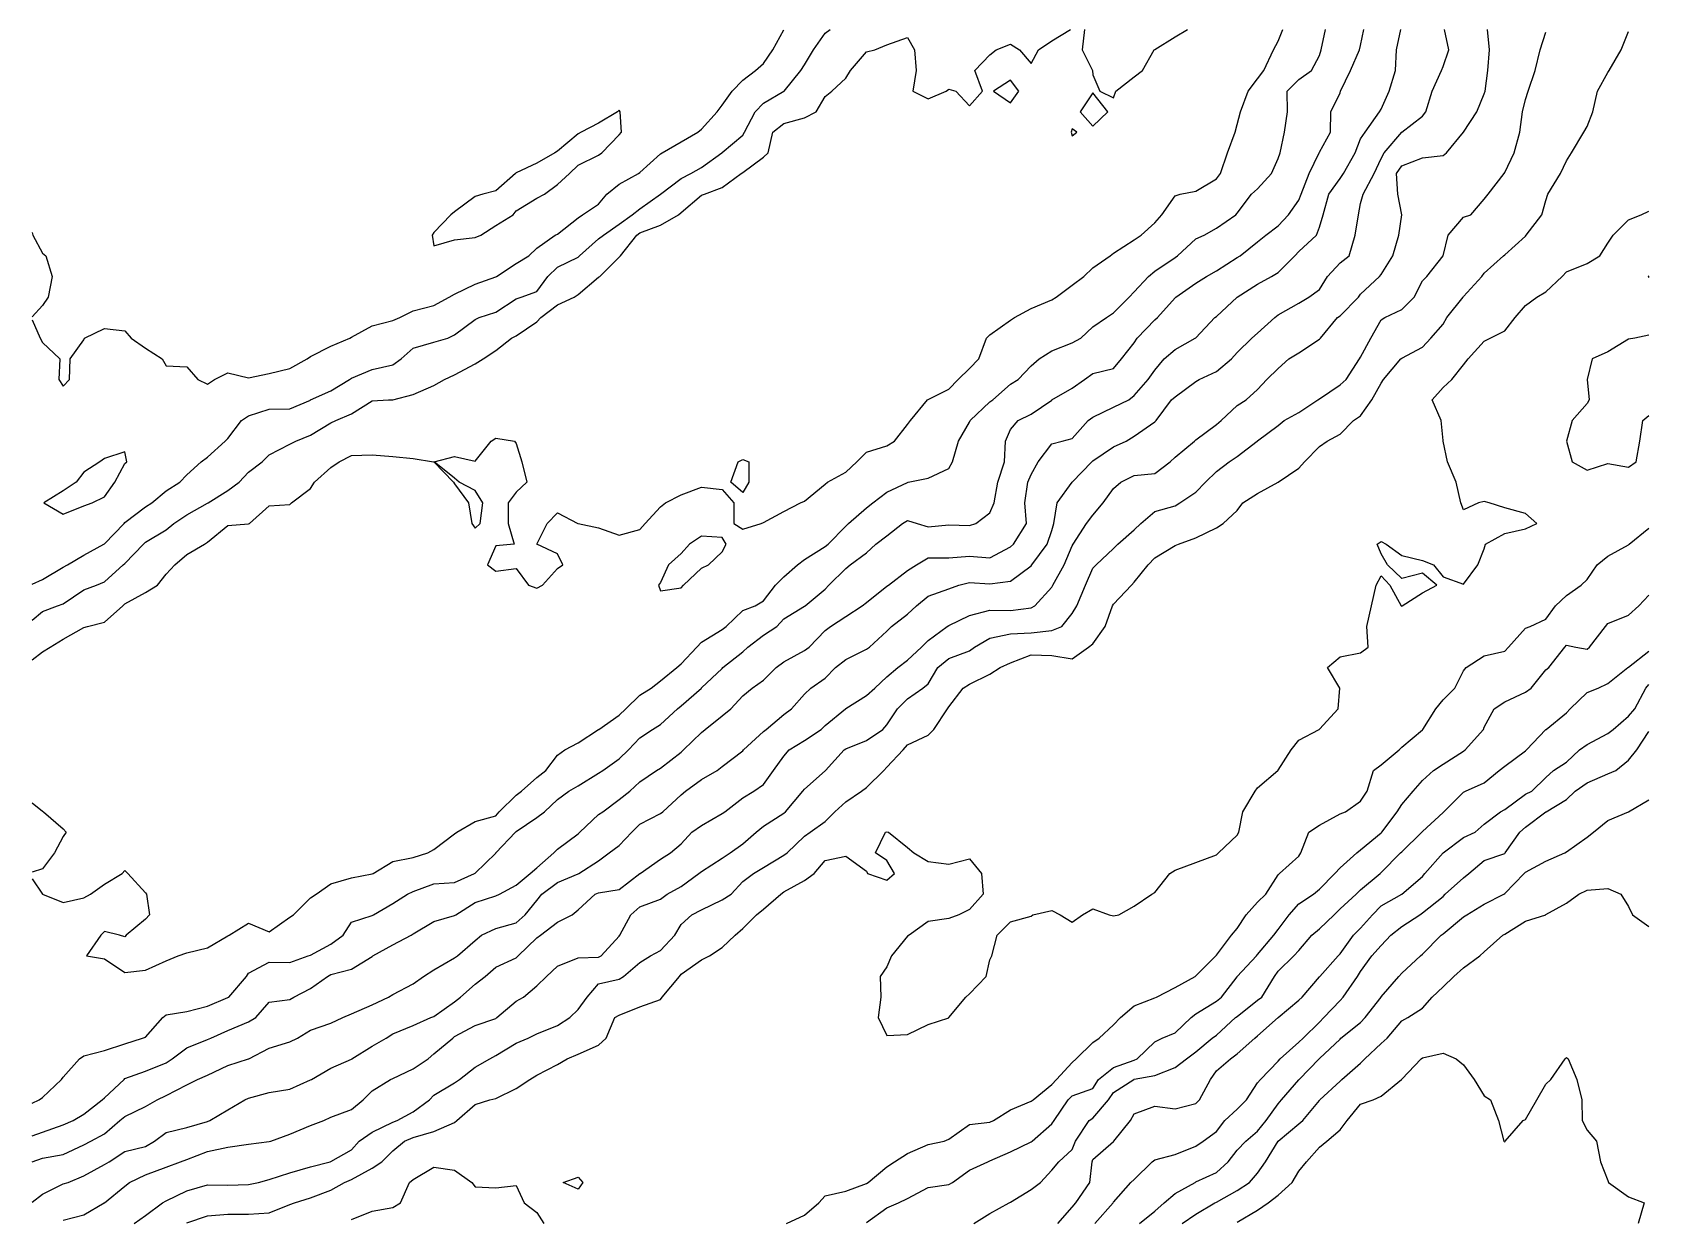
# Model space of a CAD drawing. Header units: metres. Extents: x 2681030 to 2681330, y 1246000 to 1246290.
# Drawn here: x 2681030 to 2681069.24, y 1246052.89 to 1246081.68 of the extents above; entities that cross this region are included whole.
import ezdxf

# ---------------------------------------------------------------- set-up
doc = ezdxf.new("R2010")
doc.units = ezdxf.units.M
doc.layers.add('BASIS_HOEHENLINIEN', color=8, linetype='Continuous')

msp = doc.modelspace()

# ---------------------------------------------------------------- linework, layer by layer
at = {"layer": 'BASIS_HOEHENLINIEN'}
for points, elevation in [([(2681030, 1246068.279), (2681030.25, 1246068.39), (2681030.75, 1246068.686), (2681030.858, 1246068.75), (2681031.25, 1246068.984), (2681031.734, 1246069.25), (2681031.75, 1246069.26), (2681032.226, 1246069.75), (2681032.25, 1246069.775), (2681032.75, 1246070.152), (2681032.903, 1246070.25), (2681033.25, 1246070.54), (2681033.58, 1246070.75), (2681033.75, 1246070.93), (2681034.098, 1246071.25), (2681034.25, 1246071.357), (2681034.68, 1246071.75), (2681034.75, 1246071.814), (2681035.079, 1246072.25), (2681035.25, 1246072.367), (2681035.75, 1246072.53), (2681036.25, 1246072.532), (2681036.75, 1246072.749), (2681036.752, 1246072.75), (2681037.25, 1246072.973), (2681037.7, 1246073.25), (2681037.75, 1246073.282), (2681038.25, 1246073.488), (2681038.75, 1246073.604), (2681038.956, 1246073.75), (2681039.25, 1246074.005), (2681039.75, 1246074.151), (2681040.087, 1246074.25), (2681040.25, 1246074.334), (2681040.75, 1246074.703), (2681040.849, 1246074.75), (2681041.25, 1246074.882), (2681041.75, 1246075.209), (2681041.865, 1246075.25), (2681042.25, 1246075.381), (2681042.517, 1246075.75), (2681042.75, 1246075.974), (2681043.25, 1246076.218), (2681043.286, 1246076.25), (2681043.75, 1246076.664), (2681043.864, 1246076.75), (2681044.25, 1246077.016), (2681044.562, 1246077.25), (2681044.75, 1246077.391), (2681045.249, 1246077.75), (2681045.25, 1246077.751), (2681045.75, 1246078.125), (2681045.992, 1246078.25), (2681046.25, 1246078.396), (2681046.743, 1246078.75), (2681046.75, 1246078.757), (2681047.25, 1246079.183), (2681047.291, 1246079.25), (2681047.548, 1246079.75), (2681047.75, 1246079.955), (2681048.25, 1246080.248), (2681048.252, 1246080.25), (2681048.657, 1246080.75), (2681048.75, 1246080.888), (2681048.969, 1246081.25), (2681049.25, 1246081.655), (2681049.37, 1246081.75)], 433.5), ([(2681030, 1246067.404), (2681030.25, 1246067.613), (2681030.614, 1246067.75), (2681030.75, 1246067.798), (2681031.25, 1246068.142), (2681031.555, 1246068.25), (2681031.75, 1246068.33), (2681032.208, 1246068.75), (2681032.25, 1246068.782), (2681032.701, 1246069.25), (2681032.75, 1246069.296), (2681033.25, 1246069.593), (2681033.435, 1246069.75), (2681033.75, 1246069.96), (2681034.25, 1246070.242), (2681034.267, 1246070.25), (2681034.75, 1246070.548), (2681035.021, 1246070.75), (2681035.25, 1246070.998), (2681035.578, 1246071.25), (2681035.75, 1246071.419), (2681036.25, 1246071.68), (2681036.399, 1246071.75), (2681036.75, 1246071.893), (2681037.25, 1246072.194), (2681037.368, 1246072.25), (2681037.75, 1246072.411), (2681038.25, 1246072.728), (2681038.646, 1246072.75), (2681038.75, 1246072.754), (2681039.25, 1246072.885), (2681039.75, 1246073.103), (2681040.011, 1246073.25), (2681040.25, 1246073.363), (2681040.75, 1246073.626), (2681040.944, 1246073.75), (2681041.25, 1246073.95), (2681041.637, 1246074.25), (2681041.75, 1246074.306), (2681042.25, 1246074.645), (2681042.345, 1246074.75), (2681042.75, 1246075.062), (2681043.154, 1246075.25), (2681043.25, 1246075.309), (2681043.75, 1246075.73), (2681043.779, 1246075.75), (2681044.25, 1246076.218), (2681044.278, 1246076.25), (2681044.679, 1246076.75), (2681044.75, 1246076.809), (2681045.25, 1246076.995), (2681045.689, 1246077.25), (2681045.75, 1246077.304), (2681046.25, 1246077.721), (2681046.319, 1246077.75), (2681046.75, 1246077.91), (2681047.206, 1246078.25), (2681047.25, 1246078.277), (2681047.75, 1246078.646), (2681047.868, 1246078.75), (2681047.981, 1246079.25), (2681048.25, 1246079.466), (2681048.75, 1246079.603), (2681049.034, 1246079.75), (2681049.25, 1246080.117), (2681049.413, 1246080.25), (2681049.75, 1246080.568), (2681049.861, 1246080.75), (2681050.25, 1246081.201), (2681050.454, 1246081.25), (2681050.75, 1246081.371), (2681051.25, 1246081.554), (2681051.419, 1246081.25), (2681051.459, 1246080.75), (2681051.38, 1246080.25), (2681051.75, 1246080.061), (2681052.191, 1246080.25), (2681052.25, 1246080.294), (2681052.421, 1246080.25), (2681052.75, 1246079.893), (2681053.07, 1246080.25), (2681052.883, 1246080.75), (2681053.25, 1246081.129), (2681053.399, 1246081.25), (2681053.75, 1246081.387), (2681053.97, 1246081.25), (2681054.25, 1246080.925), (2681054.431, 1246081.25), (2681054.75, 1246081.471), (2681055.204, 1246081.75)], 434), ([(2681030, 1246066.441), (2681030.25, 1246066.631), (2681030.434, 1246066.75), (2681030.75, 1246066.944), (2681031.25, 1246067.221), (2681031.336, 1246067.25), (2681031.75, 1246067.357), (2681032.2, 1246067.75), (2681032.25, 1246067.8), (2681032.75, 1246068.078), (2681033.038, 1246068.25), (2681033.25, 1246068.522), (2681033.456, 1246068.75), (2681033.75, 1246068.998), (2681034.181, 1246069.25), (2681034.25, 1246069.297), (2681034.75, 1246069.699), (2681035.25, 1246069.74), (2681035.273, 1246069.75), (2681035.75, 1246070.181), (2681036.25, 1246070.215), (2681036.291, 1246070.25), (2681036.75, 1246070.599), (2681036.851, 1246070.75), (2681037.25, 1246071.106), (2681037.451, 1246071.25), (2681037.75, 1246071.403), (2681038.25, 1246071.416), (2681038.75, 1246071.379), (2681039.25, 1246071.328), (2681039.742, 1246071.25), (2681039.75, 1246071.248), (2681040.225, 1246070.75), (2681040.25, 1246070.71), (2681040.588, 1246070.25), (2681040.672, 1246069.75), (2681040.75, 1246069.636), (2681040.877, 1246069.75), (2681040.937, 1246070.25), (2681040.75, 1246070.555), (2681040.36, 1246070.75), (2681040.25, 1246070.854), (2681039.758, 1246071.25), (2681040.25, 1246071.377), (2681040.75, 1246071.26), (2681041.144, 1246071.75), (2681041.25, 1246071.822), (2681041.703, 1246071.75), (2681041.75, 1246071.691), (2681041.881, 1246071.25), (2681042.004, 1246070.75), (2681041.75, 1246070.512), (2681041.555, 1246070.25), (2681041.553, 1246069.75), (2681041.695, 1246069.25), (2681041.25, 1246069.21), (2681041.051, 1246068.75), (2681041.25, 1246068.589), (2681041.75, 1246068.655), (2681042.045, 1246068.25), (2681042.25, 1246068.179), (2681042.385, 1246068.25), (2681042.75, 1246068.655), (2681042.878, 1246068.75), (2681042.75, 1246069.017), (2681042.251, 1246069.25), (2681042.499, 1246069.75), (2681042.75, 1246070.011), (2681043.241, 1246069.75), (2681043.25, 1246069.746), (2681043.75, 1246069.643), (2681044.25, 1246069.47), (2681044.75, 1246069.602), (2681044.88, 1246069.75), (2681045.25, 1246070.153), (2681045.375, 1246070.25), (2681045.75, 1246070.448), (2681046.25, 1246070.636), (2681046.75, 1246070.576), (2681047.033, 1246070.25), (2681047.035, 1246069.75), (2681047.25, 1246069.612), (2681047.696, 1246069.75), (2681047.75, 1246069.778), (2681048.25, 1246070.042), (2681048.647, 1246070.25), (2681048.75, 1246070.293), (2681049.25, 1246070.702), (2681049.303, 1246070.75), (2681049.75, 1246070.994), (2681050.021, 1246071.25), (2681050.25, 1246071.483), (2681050.75, 1246071.637), (2681050.933, 1246071.75), (2681051.25, 1246072.155), (2681051.324, 1246072.25), (2681051.735, 1246072.75), (2681051.75, 1246072.764), (2681052.25, 1246073.01), (2681052.48, 1246073.25), (2681052.75, 1246073.518), (2681052.977, 1246073.75), (2681053.167, 1246074.25), (2681053.25, 1246074.331), (2681053.75, 1246074.688), (2681053.844, 1246074.75), (2681054.25, 1246074.973), (2681054.75, 1246075.18), (2681054.857, 1246075.25), (2681055.25, 1246075.542), (2681055.526, 1246075.75), (2681055.75, 1246075.958), (2681056.167, 1246076.25), (2681056.25, 1246076.317), (2681056.75, 1246076.635), (2681056.923, 1246076.75), (2681057.25, 1246077.05), (2681057.422, 1246077.25), (2681057.75, 1246077.711), (2681057.87, 1246077.75), (2681058.25, 1246077.823), (2681058.75, 1246078.123), (2681058.845, 1246078.25), (2681059.021, 1246078.75), (2681059.202, 1246079.25), (2681059.25, 1246079.438), (2681059.331, 1246079.75), (2681059.52, 1246080.25), (2681059.75, 1246080.547), (2681059.901, 1246080.75), (2681060.137, 1246081.25), (2681060.25, 1246081.464), (2681060.361, 1246081.75)], 434.5), ([(2681030, 1246061.123), (2681030.246, 1246060.75), (2681030.25, 1246060.749), (2681030.75, 1246060.549), (2681031.25, 1246060.659), (2681031.415, 1246060.75), (2681031.75, 1246060.988), (2681032.184, 1246061.25), (2681032.25, 1246061.322), (2681032.315, 1246061.25), (2681032.75, 1246060.778), (2681032.768, 1246060.75), (2681032.845, 1246060.25), (2681032.75, 1246060.145), (2681032.282, 1246059.75), (2681032.25, 1246059.712), (2681032.115, 1246059.75), (2681031.75, 1246059.843), (2681031.661, 1246059.75), (2681031.316, 1246059.25), (2681031.75, 1246059.181), (2681032.25, 1246058.846), (2681032.75, 1246058.899), (2681033.25, 1246059.128), (2681033.537, 1246059.25), (2681033.75, 1246059.326), (2681034.25, 1246059.449), (2681034.75, 1246059.733), (2681034.783, 1246059.75), (2681035.25, 1246060.043), (2681035.75, 1246059.835), (2681036.25, 1246060.186), (2681036.338, 1246060.25), (2681036.75, 1246060.662), (2681036.89, 1246060.75), (2681037.25, 1246061.003), (2681037.75, 1246061.148), (2681038.25, 1246061.241), (2681038.272, 1246061.25), (2681038.75, 1246061.544), (2681039.25, 1246061.642), (2681039.604, 1246061.75), (2681039.75, 1246061.833), (2681040.25, 1246062.217), (2681040.304, 1246062.25), (2681040.75, 1246062.51), (2681041.25, 1246062.653), (2681041.331, 1246062.75), (2681041.75, 1246063.149), (2681041.88, 1246063.25), (2681042.25, 1246063.583), (2681042.47, 1246063.75), (2681042.75, 1246064.121), (2681042.927, 1246064.25), (2681043.25, 1246064.421), (2681043.75, 1246064.747), (2681043.753, 1246064.75), (2681044.25, 1246065.092), (2681044.407, 1246065.25), (2681044.75, 1246065.583), (2681045.021, 1246065.75), (2681045.25, 1246065.93), (2681045.648, 1246066.25), (2681045.75, 1246066.341), (2681046.137, 1246066.75), (2681046.25, 1246066.87), (2681046.75, 1246067.177), (2681046.845, 1246067.25), (2681047.25, 1246067.635), (2681047.547, 1246067.75), (2681047.75, 1246067.87), (2681048.045, 1246068.25), (2681048.25, 1246068.455), (2681048.58, 1246068.75), (2681048.75, 1246068.874), (2681049.25, 1246069.189), (2681049.326, 1246069.25), (2681049.75, 1246069.687), (2681049.816, 1246069.75), (2681050.25, 1246070.128), (2681050.41, 1246070.25), (2681050.75, 1246070.507), (2681051.25, 1246070.745), (2681051.266, 1246070.75), (2681051.75, 1246070.854), (2681052.25, 1246071.087), (2681052.342, 1246071.25), (2681052.489, 1246071.75), (2681052.75, 1246072.211), (2681052.766, 1246072.25), (2681053.25, 1246072.704), (2681053.322, 1246072.75), (2681053.75, 1246073.134), (2681053.938, 1246073.25), (2681054.25, 1246073.58), (2681054.445, 1246073.75), (2681054.75, 1246073.941), (2681055.25, 1246074.134), (2681055.458, 1246074.25), (2681055.75, 1246074.528), (2681056.076, 1246074.75), (2681056.25, 1246074.866), (2681056.629, 1246075.25), (2681056.75, 1246075.375), (2681057.103, 1246075.75), (2681057.25, 1246075.876), (2681057.75, 1246076.21), (2681057.802, 1246076.25), (2681058.25, 1246076.663), (2681058.45, 1246076.75), (2681058.75, 1246076.924), (2681059.22, 1246077.25), (2681059.25, 1246077.286), (2681059.601, 1246077.75), (2681059.75, 1246077.877), (2681060.088, 1246078.25), (2681060.25, 1246078.612), (2681060.298, 1246078.75), (2681060.402, 1246079.25), (2681060.478, 1246079.75), (2681060.467, 1246080.25), (2681060.75, 1246080.534), (2681061.059, 1246080.75), (2681061.25, 1246081.116), (2681061.292, 1246081.25), (2681061.4, 1246081.75)], 435), ([(2681030, 1246055.676), (2681030.169, 1246055.75), (2681030.25, 1246055.812), (2681030.705, 1246056.25), (2681030.75, 1246056.301), (2681031.143, 1246056.75), (2681031.25, 1246056.824), (2681031.75, 1246056.949), (2681032.25, 1246057.116), (2681032.677, 1246057.25), (2681032.75, 1246057.275), (2681033.172, 1246057.75), (2681033.25, 1246057.817), (2681033.75, 1246057.895), (2681034.25, 1246058.028), (2681034.75, 1246058.241), (2681034.769, 1246058.25), (2681035.197, 1246058.75), (2681035.25, 1246058.833), (2681035.75, 1246059.093), (2681036.25, 1246059.086), (2681036.701, 1246059.25), (2681036.75, 1246059.27), (2681037.25, 1246059.536), (2681037.543, 1246059.75), (2681037.75, 1246060.067), (2681038.25, 1246060.231), (2681038.284, 1246060.25), (2681038.75, 1246060.518), (2681039.11, 1246060.75), (2681039.25, 1246060.813), (2681039.75, 1246061), (2681040.25, 1246061.03), (2681040.732, 1246061.25), (2681040.75, 1246061.262), (2681041.25, 1246061.747), (2681041.254, 1246061.75), (2681041.733, 1246062.25), (2681041.75, 1246062.269), (2681042.25, 1246062.613), (2681042.436, 1246062.75), (2681042.75, 1246063.048), (2681043.023, 1246063.25), (2681043.25, 1246063.378), (2681043.75, 1246063.684), (2681043.848, 1246063.75), (2681044.25, 1246064.035), (2681044.471, 1246064.25), (2681044.75, 1246064.548), (2681045.056, 1246064.75), (2681045.25, 1246064.871), (2681045.664, 1246065.25), (2681045.75, 1246065.326), (2681046.243, 1246065.75), (2681046.25, 1246065.757), (2681046.75, 1246066.228), (2681046.768, 1246066.25), (2681047.25, 1246066.633), (2681047.375, 1246066.75), (2681047.75, 1246067.04), (2681048.073, 1246067.25), (2681048.25, 1246067.433), (2681048.75, 1246067.74), (2681048.766, 1246067.75), (2681049.25, 1246068.158), (2681049.342, 1246068.25), (2681049.75, 1246068.66), (2681049.856, 1246068.75), (2681050.25, 1246069.035), (2681050.482, 1246069.25), (2681050.75, 1246069.454), (2681051.126, 1246069.75), (2681051.25, 1246069.826), (2681051.485, 1246069.75), (2681051.75, 1246069.671), (2681052.25, 1246069.718), (2681052.75, 1246069.704), (2681052.91, 1246069.75), (2681053.25, 1246070.012), (2681053.353, 1246070.25), (2681053.439, 1246070.75), (2681053.607, 1246071.25), (2681053.628, 1246071.75), (2681053.75, 1246072.035), (2681053.935, 1246072.25), (2681054.25, 1246072.403), (2681054.75, 1246072.749), (2681054.751, 1246072.75), (2681055.25, 1246073.034), (2681055.544, 1246073.25), (2681055.75, 1246073.389), (2681056.25, 1246073.514), (2681056.441, 1246073.75), (2681056.75, 1246074.141), (2681056.826, 1246074.25), (2681057.25, 1246074.693), (2681057.321, 1246074.75), (2681057.75, 1246075.232), (2681057.767, 1246075.25), (2681058.25, 1246075.586), (2681058.504, 1246075.75), (2681058.75, 1246075.886), (2681059.25, 1246076.207), (2681059.323, 1246076.25), (2681059.75, 1246076.587), (2681059.952, 1246076.75), (2681060.25, 1246076.975), (2681060.495, 1246077.25), (2681060.75, 1246077.606), (2681060.808, 1246077.75), (2681060.998, 1246078.25), (2681061.243, 1246078.75), (2681061.25, 1246078.765), (2681061.52, 1246079.25), (2681061.529, 1246079.75), (2681061.75, 1246080.211), (2681061.765, 1246080.25), (2681062.005, 1246080.75), (2681062.224, 1246081.25), (2681062.25, 1246081.357), (2681062.329, 1246081.75)], 435.5), ([(2681030, 1246054.878), (2681030.25, 1246054.969), (2681030.75, 1246055.147), (2681030.993, 1246055.25), (2681031.25, 1246055.408), (2681031.694, 1246055.75), (2681031.75, 1246055.804), (2681032.226, 1246056.25), (2681032.25, 1246056.269), (2681032.75, 1246056.45), (2681033.25, 1246056.656), (2681033.398, 1246056.75), (2681033.75, 1246057.013), (2681034.25, 1246057.219), (2681034.333, 1246057.25), (2681034.75, 1246057.434), (2681035.25, 1246057.652), (2681035.428, 1246057.75), (2681035.75, 1246058.124), (2681036.25, 1246058.188), (2681036.352, 1246058.25), (2681036.75, 1246058.461), (2681037.166, 1246058.75), (2681037.25, 1246058.8), (2681037.75, 1246058.924), (2681038.25, 1246059.238), (2681038.268, 1246059.25), (2681038.75, 1246059.514), (2681039.194, 1246059.75), (2681039.25, 1246059.787), (2681039.75, 1246060.081), (2681040.25, 1246060.231), (2681040.279, 1246060.25), (2681040.75, 1246060.548), (2681041.25, 1246060.705), (2681041.341, 1246060.75), (2681041.75, 1246060.968), (2681042.089, 1246061.25), (2681042.25, 1246061.39), (2681042.661, 1246061.75), (2681042.75, 1246061.844), (2681043.25, 1246062.211), (2681043.294, 1246062.25), (2681043.75, 1246062.681), (2681043.851, 1246062.75), (2681044.25, 1246063.048), (2681044.505, 1246063.25), (2681044.75, 1246063.475), (2681045.156, 1246063.75), (2681045.25, 1246063.809), (2681045.75, 1246064.2), (2681045.809, 1246064.25), (2681046.25, 1246064.673), (2681046.333, 1246064.75), (2681046.75, 1246065.081), (2681046.961, 1246065.25), (2681047.25, 1246065.562), (2681047.481, 1246065.75), (2681047.75, 1246065.946), (2681048.063, 1246066.25), (2681048.25, 1246066.388), (2681048.75, 1246066.669), (2681048.863, 1246066.75), (2681049.25, 1246067.155), (2681049.379, 1246067.25), (2681049.75, 1246067.491), (2681050.145, 1246067.75), (2681050.25, 1246067.831), (2681050.75, 1246068.229), (2681050.787, 1246068.25), (2681051.25, 1246068.606), (2681051.464, 1246068.75), (2681051.75, 1246068.916), (2681052.25, 1246068.92), (2681052.75, 1246068.958), (2681053.25, 1246068.92), (2681053.75, 1246069.18), (2681053.821, 1246069.25), (2681054.139, 1246069.75), (2681054.097, 1246070.25), (2681054.174, 1246070.75), (2681054.25, 1246070.939), (2681054.421, 1246071.25), (2681054.75, 1246071.684), (2681055.003, 1246071.75), (2681055.25, 1246071.816), (2681055.637, 1246072.25), (2681055.75, 1246072.334), (2681056.25, 1246072.573), (2681056.622, 1246072.75), (2681056.75, 1246072.856), (2681057.095, 1246073.25), (2681057.25, 1246073.475), (2681057.481, 1246073.75), (2681057.75, 1246073.975), (2681058.236, 1246074.25), (2681058.25, 1246074.259), (2681058.714, 1246074.75), (2681058.75, 1246074.778), (2681059.25, 1246075.246), (2681059.254, 1246075.25), (2681059.75, 1246075.565), (2681060.09, 1246075.75), (2681060.25, 1246075.849), (2681060.655, 1246076.25), (2681060.75, 1246076.354), (2681061.177, 1246076.75), (2681061.25, 1246076.947), (2681061.342, 1246077.25), (2681061.476, 1246077.75), (2681061.75, 1246078.131), (2681061.835, 1246078.25), (2681062.117, 1246078.75), (2681062.25, 1246079.088), (2681062.364, 1246079.25), (2681062.712, 1246079.75), (2681062.75, 1246079.814), (2681062.945, 1246080.25), (2681063.097, 1246080.75), (2681063.121, 1246081.25), (2681063.229, 1246081.75)], 436), ([(2681030, 1246054.252), (2681030.25, 1246054.334), (2681030.75, 1246054.425), (2681031.25, 1246054.659), (2681031.42, 1246054.75), (2681031.75, 1246054.932), (2681032.125, 1246055.25), (2681032.25, 1246055.347), (2681032.75, 1246055.595), (2681033.029, 1246055.75), (2681033.25, 1246055.86), (2681033.75, 1246056.12), (2681034.009, 1246056.25), (2681034.25, 1246056.354), (2681034.75, 1246056.587), (2681035.25, 1246056.747), (2681035.256, 1246056.75), (2681035.75, 1246057.011), (2681036.25, 1246057.161), (2681036.441, 1246057.25), (2681036.75, 1246057.442), (2681037.25, 1246057.614), (2681037.537, 1246057.75), (2681037.75, 1246057.844), (2681038.25, 1246058.064), (2681038.646, 1246058.25), (2681038.75, 1246058.311), (2681039.25, 1246058.574), (2681039.501, 1246058.75), (2681039.75, 1246058.909), (2681040.25, 1246059.205), (2681040.326, 1246059.25), (2681040.75, 1246059.622), (2681040.905, 1246059.75), (2681041.25, 1246059.912), (2681041.75, 1246060.054), (2681041.964, 1246060.25), (2681042.25, 1246060.594), (2681042.374, 1246060.75), (2681042.75, 1246061.035), (2681043.25, 1246061.244), (2681043.269, 1246061.25), (2681043.75, 1246061.555), (2681044.004, 1246061.75), (2681044.25, 1246061.934), (2681044.553, 1246062.25), (2681044.75, 1246062.45), (2681045.25, 1246062.708), (2681045.309, 1246062.75), (2681045.75, 1246063.157), (2681045.858, 1246063.25), (2681046.25, 1246063.53), (2681046.629, 1246063.75), (2681046.75, 1246063.846), (2681047.25, 1246064.233), (2681047.268, 1246064.25), (2681047.75, 1246064.7), (2681047.813, 1246064.75), (2681048.25, 1246065.112), (2681048.434, 1246065.25), (2681048.75, 1246065.608), (2681048.899, 1246065.75), (2681049.25, 1246065.997), (2681049.5, 1246066.25), (2681049.75, 1246066.444), (2681050.25, 1246066.7), (2681050.322, 1246066.75), (2681050.75, 1246067.133), (2681050.858, 1246067.25), (2681051.25, 1246067.545), (2681051.467, 1246067.75), (2681051.75, 1246067.989), (2681052.25, 1246068.164), (2681052.491, 1246068.25), (2681052.75, 1246068.315), (2681053.25, 1246068.284), (2681053.75, 1246068.347), (2681054.25, 1246068.726), (2681054.269, 1246068.75), (2681054.642, 1246069.25), (2681054.75, 1246069.581), (2681054.798, 1246069.75), (2681054.882, 1246070.25), (2681055.246, 1246070.75), (2681055.25, 1246070.753), (2681055.725, 1246071.25), (2681055.75, 1246071.275), (2681056.25, 1246071.612), (2681056.561, 1246071.75), (2681056.75, 1246071.873), (2681057.25, 1246072.217), (2681057.286, 1246072.25), (2681057.658, 1246072.75), (2681057.75, 1246072.827), (2681058.25, 1246073.201), (2681058.329, 1246073.25), (2681058.75, 1246073.44), (2681059.113, 1246073.75), (2681059.25, 1246073.9), (2681059.607, 1246074.25), (2681059.75, 1246074.376), (2681060.167, 1246074.75), (2681060.25, 1246074.821), (2681060.75, 1246075.101), (2681060.99, 1246075.25), (2681061.25, 1246075.429), (2681061.446, 1246075.75), (2681061.75, 1246076.081), (2681061.97, 1246076.25), (2681062.115, 1246076.75), (2681062.197, 1246077.25), (2681062.25, 1246077.521), (2681062.308, 1246077.75), (2681062.576, 1246078.25), (2681062.75, 1246078.616), (2681062.825, 1246078.75), (2681063.25, 1246079.25), (2681063.25, 1246079.25), (2681063.75, 1246079.643), (2681063.83, 1246079.75), (2681063.984, 1246080.25), (2681064.212, 1246080.75), (2681064.25, 1246080.852), (2681064.39, 1246081.25), (2681064.287, 1246081.75)], 436.5), ([(2681030, 1246053.272), (2681030.25, 1246053.459), (2681030.75, 1246053.71), (2681030.874, 1246053.75), (2681031.25, 1246053.906), (2681031.75, 1246054.182), (2681031.862, 1246054.25), (2681032.25, 1246054.503), (2681032.75, 1246054.621), (2681032.97, 1246054.75), (2681033.25, 1246054.964), (2681033.75, 1246055.085), (2681034.25, 1246055.225), (2681034.307, 1246055.25), (2681034.75, 1246055.513), (2681035.162, 1246055.75), (2681035.25, 1246055.798), (2681035.75, 1246055.931), (2681036.25, 1246056.014), (2681036.75, 1246056.239), (2681036.775, 1246056.25), (2681037.25, 1246056.524), (2681037.75, 1246056.744), (2681037.761, 1246056.75), (2681038.25, 1246057.053), (2681038.594, 1246057.25), (2681038.75, 1246057.358), (2681039.25, 1246057.556), (2681039.677, 1246057.75), (2681039.75, 1246057.777), (2681040.25, 1246058.136), (2681040.396, 1246058.25), (2681040.75, 1246058.559), (2681040.994, 1246058.75), (2681041.25, 1246058.978), (2681041.75, 1246059.202), (2681041.795, 1246059.25), (2681042.25, 1246059.684), (2681042.334, 1246059.75), (2681042.75, 1246060.07), (2681043.103, 1246060.25), (2681043.25, 1246060.371), (2681043.669, 1246060.75), (2681043.75, 1246060.777), (2681044.25, 1246060.859), (2681044.75, 1246061.248), (2681044.754, 1246061.25), (2681045.25, 1246061.6), (2681045.492, 1246061.75), (2681045.75, 1246061.969), (2681046.011, 1246062.25), (2681046.25, 1246062.414), (2681046.75, 1246062.705), (2681046.81, 1246062.75), (2681047.25, 1246063.084), (2681047.516, 1246063.25), (2681047.75, 1246063.411), (2681047.998, 1246063.75), (2681048.25, 1246064.097), (2681048.379, 1246064.25), (2681048.75, 1246064.483), (2681049.149, 1246064.75), (2681049.25, 1246064.847), (2681049.743, 1246065.25), (2681049.75, 1246065.258), (2681050.25, 1246065.572), (2681050.459, 1246065.75), (2681050.75, 1246066.027), (2681051.012, 1246066.25), (2681051.25, 1246066.434), (2681051.591, 1246066.75), (2681051.75, 1246066.911), (2681052.208, 1246067.25), (2681052.25, 1246067.276), (2681052.75, 1246067.514), (2681053.25, 1246067.648), (2681053.75, 1246067.638), (2681054.25, 1246067.699), (2681054.339, 1246067.75), (2681054.75, 1246068.203), (2681054.781, 1246068.25), (2681055.051, 1246068.75), (2681055.25, 1246069.21), (2681055.272, 1246069.25), (2681055.591, 1246069.75), (2681055.75, 1246069.949), (2681056.003, 1246070.25), (2681056.25, 1246070.6), (2681056.43, 1246070.75), (2681056.75, 1246070.919), (2681057.25, 1246070.965), (2681057.625, 1246071.25), (2681057.75, 1246071.36), (2681058.218, 1246071.75), (2681058.25, 1246071.78), (2681058.75, 1246072.154), (2681058.863, 1246072.25), (2681059.25, 1246072.613), (2681059.472, 1246072.75), (2681059.75, 1246073.008), (2681059.973, 1246073.25), (2681060.25, 1246073.518), (2681060.51, 1246073.75), (2681060.75, 1246073.893), (2681061.25, 1246074.227), (2681061.276, 1246074.25), (2681061.689, 1246074.75), (2681061.75, 1246074.79), (2681062.196, 1246075.25), (2681062.25, 1246075.316), (2681062.711, 1246075.75), (2681062.75, 1246075.795), (2681063.029, 1246076.25), (2681063.178, 1246076.75), (2681063.25, 1246077.25), (2681063.153, 1246077.75), (2681063.117, 1246078.25), (2681063.25, 1246078.433), (2681063.75, 1246078.629), (2681064.25, 1246078.684), (2681064.338, 1246078.75), (2681064.749, 1246079.25), (2681064.75, 1246079.251), (2681065.069, 1246079.75), (2681065.25, 1246080.181), (2681065.275, 1246080.25), (2681065.335, 1246080.75), (2681065.375, 1246081.25), (2681065.331, 1246081.75)], 437), ([(2681030, 1246074.7), (2681030.191, 1246074.25), (2681030.25, 1246074.142), (2681030.664, 1246073.75), (2681030.642, 1246073.25), (2681030.75, 1246073.086), (2681030.901, 1246073.25), (2681030.922, 1246073.75), (2681031.25, 1246074.213), (2681031.267, 1246074.25), (2681031.75, 1246074.485), (2681032.25, 1246074.427), (2681032.402, 1246074.25), (2681032.75, 1246074.01), (2681033.152, 1246073.75), (2681033.25, 1246073.575), (2681033.75, 1246073.552), (2681034.019, 1246073.25), (2681034.25, 1246073.134), (2681034.423, 1246073.25), (2681034.75, 1246073.409), (2681035.25, 1246073.284), (2681035.75, 1246073.39), (2681036.25, 1246073.511), (2681036.671, 1246073.75), (2681036.75, 1246073.803), (2681037.25, 1246074.054), (2681037.706, 1246074.25), (2681037.75, 1246074.277), (2681038.25, 1246074.552), (2681038.75, 1246074.676), (2681038.921, 1246074.75), (2681039.25, 1246074.918), (2681039.75, 1246075.046), (2681040.122, 1246075.25), (2681040.25, 1246075.316), (2681040.75, 1246075.559), (2681041.25, 1246075.739), (2681041.27, 1246075.75), (2681041.75, 1246076.061), (2681042.053, 1246076.25), (2681042.25, 1246076.435), (2681042.691, 1246076.75), (2681042.75, 1246076.779), (2681043.25, 1246077.175), (2681043.354, 1246077.25), (2681043.75, 1246077.509), (2681043.95, 1246077.75), (2681044.25, 1246077.987), (2681044.718, 1246078.25), (2681044.75, 1246078.277), (2681045.25, 1246078.725), (2681045.29, 1246078.75), (2681045.75, 1246079.017), (2681046.161, 1246079.25), (2681046.25, 1246079.323), (2681046.628, 1246079.75), (2681046.75, 1246079.911), (2681046.993, 1246080.25), (2681047.25, 1246080.519), (2681047.555, 1246080.75), (2681047.75, 1246080.921), (2681047.981, 1246081.25), (2681048.25, 1246081.739)], 433), ([(2681030.75, 1246052.835), (2681031.25, 1246052.959), (2681031.746, 1246053.25), (2681031.75, 1246053.253), (2681032.25, 1246053.655), (2681032.359, 1246053.75), (2681032.75, 1246053.936), (2681033.25, 1246054.122), (2681033.597, 1246054.25), (2681033.75, 1246054.303), (2681034.25, 1246054.501), (2681034.75, 1246054.608), (2681035.25, 1246054.677), (2681035.75, 1246054.74), (2681035.788, 1246054.75), (2681036.25, 1246054.919), (2681036.75, 1246055.132), (2681037.074, 1246055.25), (2681037.25, 1246055.329), (2681037.75, 1246055.516), (2681038.034, 1246055.75), (2681038.25, 1246055.975), (2681038.697, 1246056.25), (2681038.75, 1246056.273), (2681039.25, 1246056.503), (2681039.613, 1246056.75), (2681039.75, 1246056.868), (2681040.211, 1246057.25), (2681040.25, 1246057.29), (2681040.75, 1246057.56), (2681041.25, 1246057.728), (2681041.28, 1246057.75), (2681041.75, 1246058.153), (2681041.925, 1246058.25), (2681042.25, 1246058.526), (2681042.483, 1246058.75), (2681042.75, 1246059.002), (2681043.25, 1246059.206), (2681043.75, 1246059.219), (2681043.81, 1246059.25), (2681044.25, 1246059.725), (2681044.264, 1246059.75), (2681044.534, 1246060.25), (2681044.75, 1246060.44), (2681045.25, 1246060.623), (2681045.411, 1246060.75), (2681045.75, 1246060.931), (2681046.184, 1246061.25), (2681046.25, 1246061.296), (2681046.75, 1246061.624), (2681046.944, 1246061.75), (2681047.25, 1246061.969), (2681047.573, 1246062.25), (2681047.75, 1246062.396), (2681048.25, 1246062.715), (2681048.286, 1246062.75), (2681048.704, 1246063.25), (2681048.75, 1246063.301), (2681049.25, 1246063.742), (2681049.258, 1246063.75), (2681049.714, 1246064.25), (2681049.75, 1246064.274), (2681050.25, 1246064.48), (2681050.652, 1246064.75), (2681050.75, 1246064.859), (2681051.006, 1246065.25), (2681051.25, 1246065.495), (2681051.622, 1246065.75), (2681051.75, 1246065.856), (2681051.986, 1246066.25), (2681052.25, 1246066.469), (2681052.75, 1246066.655), (2681052.876, 1246066.75), (2681053.25, 1246066.963), (2681053.75, 1246067.068), (2681054.25, 1246067.091), (2681054.75, 1246067.153), (2681054.992, 1246067.25), (2681055.25, 1246067.563), (2681055.359, 1246067.75), (2681055.573, 1246068.25), (2681055.75, 1246068.666), (2681055.827, 1246068.75), (2681056.25, 1246069.143), (2681056.352, 1246069.25), (2681056.75, 1246069.597), (2681056.913, 1246069.75), (2681057.25, 1246070.044), (2681057.75, 1246070.181), (2681057.862, 1246070.25), (2681058.25, 1246070.515), (2681058.485, 1246070.75), (2681058.75, 1246071.012), (2681059.055, 1246071.25), (2681059.25, 1246071.376), (2681059.738, 1246071.75), (2681059.75, 1246071.761), (2681060.25, 1246072.129), (2681060.395, 1246072.25), (2681060.75, 1246072.446), (2681061.21, 1246072.75), (2681061.25, 1246072.781), (2681061.75, 1246073.118), (2681061.902, 1246073.25), (2681062.22, 1246073.75), (2681062.25, 1246073.792), (2681062.494, 1246074.25), (2681062.75, 1246074.693), (2681062.836, 1246074.75), (2681063.25, 1246074.945), (2681063.549, 1246075.25), (2681063.75, 1246075.642), (2681063.859, 1246075.75), (2681064.25, 1246076.247), (2681064.251, 1246076.25), (2681064.377, 1246076.75), (2681064.75, 1246077.186), (2681064.928, 1246077.25), (2681065.25, 1246077.629), (2681065.344, 1246077.75), (2681065.737, 1246078.25), (2681065.75, 1246078.274), (2681065.981, 1246078.75), (2681066.113, 1246079.25), (2681066.182, 1246079.75), (2681066.25, 1246080.046), (2681066.316, 1246080.25), (2681066.488, 1246080.75), (2681066.609, 1246081.25), (2681066.75, 1246081.68)], 437.5), ([(2681032.474, 1246052.75), (2681032.75, 1246052.944), (2681033.159, 1246053.25), (2681033.25, 1246053.299), (2681033.75, 1246053.54), (2681034.25, 1246053.69), (2681034.75, 1246053.681), (2681035.25, 1246053.696), (2681035.492, 1246053.75), (2681035.75, 1246053.821), (2681036.25, 1246053.982), (2681036.75, 1246054.123), (2681037.231, 1246054.25), (2681037.25, 1246054.258), (2681037.75, 1246054.538), (2681037.939, 1246054.75), (2681038.25, 1246054.968), (2681038.75, 1246055.208), (2681038.859, 1246055.25), (2681039.25, 1246055.461), (2681039.644, 1246055.75), (2681039.75, 1246055.865), (2681040.25, 1246056.168), (2681040.373, 1246056.25), (2681040.75, 1246056.548), (2681041.108, 1246056.75), (2681041.25, 1246056.831), (2681041.75, 1246057.13), (2681042.035, 1246057.25), (2681042.25, 1246057.356), (2681042.75, 1246057.559), (2681043.05, 1246057.75), (2681043.25, 1246057.946), (2681043.468, 1246058.25), (2681043.75, 1246058.569), (2681044.25, 1246058.683), (2681044.353, 1246058.75), (2681044.75, 1246059.087), (2681045.008, 1246059.25), (2681045.25, 1246059.383), (2681045.596, 1246059.75), (2681045.75, 1246060.013), (2681046.014, 1246060.25), (2681046.25, 1246060.371), (2681046.75, 1246060.607), (2681046.966, 1246060.75), (2681047.25, 1246061.055), (2681047.509, 1246061.25), (2681047.75, 1246061.397), (2681048.25, 1246061.695), (2681048.324, 1246061.75), (2681048.75, 1246062.154), (2681048.887, 1246062.25), (2681049.25, 1246062.513), (2681049.484, 1246062.75), (2681049.75, 1246062.99), (2681050.129, 1246063.25), (2681050.25, 1246063.339), (2681050.673, 1246063.75), (2681050.75, 1246063.831), (2681051.14, 1246064.25), (2681051.25, 1246064.374), (2681051.75, 1246064.611), (2681051.886, 1246064.75), (2681052.217, 1246065.25), (2681052.25, 1246065.298), (2681052.598, 1246065.75), (2681052.75, 1246065.852), (2681053.25, 1246066.094), (2681053.501, 1246066.25), (2681053.75, 1246066.369), (2681054.25, 1246066.564), (2681054.75, 1246066.547), (2681055.25, 1246066.467), (2681055.639, 1246066.75), (2681055.75, 1246066.827), (2681056.048, 1246067.25), (2681056.222, 1246067.75), (2681056.25, 1246067.794), (2681056.686, 1246068.25), (2681056.75, 1246068.329), (2681057.09, 1246068.75), (2681057.25, 1246068.919), (2681057.75, 1246069.217), (2681057.832, 1246069.25), (2681058.25, 1246069.402), (2681058.75, 1246069.641), (2681058.909, 1246069.75), (2681059.25, 1246070.069), (2681059.388, 1246070.25), (2681059.75, 1246070.477), (2681060.248, 1246070.75), (2681060.25, 1246070.751), (2681060.75, 1246071.093), (2681060.89, 1246071.25), (2681061.25, 1246071.616), (2681061.435, 1246071.75), (2681061.75, 1246071.922), (2681062.08, 1246072.25), (2681062.25, 1246072.367), (2681062.521, 1246072.75), (2681062.75, 1246073.161), (2681062.806, 1246073.25), (2681063.225, 1246073.75), (2681063.25, 1246073.768), (2681063.75, 1246074.032), (2681063.958, 1246074.25), (2681064.25, 1246074.592), (2681064.345, 1246074.75), (2681064.736, 1246075.25), (2681064.75, 1246075.265), (2681065.195, 1246075.75), (2681065.25, 1246075.83), (2681065.719, 1246076.25), (2681065.75, 1246076.274), (2681066.25, 1246076.731), (2681066.269, 1246076.75), (2681066.653, 1246077.25), (2681066.75, 1246077.592), (2681066.799, 1246077.75), (2681067.105, 1246078.25), (2681067.25, 1246078.556), (2681067.37, 1246078.75), (2681067.666, 1246079.25), (2681067.75, 1246079.391), (2681067.884, 1246079.75), (2681068.004, 1246080.25), (2681068.25, 1246080.706), (2681068.284, 1246080.75), (2681068.572, 1246081.25), (2681068.75, 1246081.698)], 438), ([(2681055.549, 1246081.75), (2681055.491, 1246081.25), (2681055.743, 1246080.75), (2681055.75, 1246080.644), (2681055.916, 1246080.25), (2681056.25, 1246080.087), (2681056.307, 1246080.25), (2681056.75, 1246080.597), (2681056.952, 1246080.75), (2681057.24, 1246081.25), (2681057.25, 1246081.263), (2681057.75, 1246081.565), (2681058.05, 1246081.75)], 434), ([(2681053.75, 1246079.963), (2681053.948, 1246080.25), (2681053.75, 1246080.515), (2681053.34, 1246080.25), (2681053.75, 1246079.963)], 434), ([(2681055.75, 1246079.4), (2681056.114, 1246079.75), (2681055.75, 1246080.209), (2681055.438, 1246079.75), (2681055.75, 1246079.4)], 434), ([(2681040.75, 1246076.693), (2681040.892, 1246076.75), (2681041.25, 1246076.986), (2681041.673, 1246077.25), (2681041.75, 1246077.346), (2681042.25, 1246077.653), (2681042.439, 1246077.75), (2681042.75, 1246077.984), (2681043.045, 1246078.25), (2681043.25, 1246078.455), (2681043.75, 1246078.696), (2681043.825, 1246078.75), (2681044.25, 1246079.186), (2681044.303, 1246079.25), (2681044.276, 1246079.75), (2681044.25, 1246079.786), (2681044.207, 1246079.75), (2681043.75, 1246079.47), (2681043.324, 1246079.25), (2681043.25, 1246079.215), (2681042.75, 1246078.794), (2681042.682, 1246078.75), (2681042.25, 1246078.503), (2681041.75, 1246078.262), (2681041.733, 1246078.25), (2681041.25, 1246077.83), (2681040.936, 1246077.75), (2681040.75, 1246077.689), (2681040.25, 1246077.317), (2681040.163, 1246077.25), (2681039.75, 1246076.82), (2681039.704, 1246076.75), (2681039.75, 1246076.492), (2681040.25, 1246076.637), (2681040.75, 1246076.693)], 432.5), ([(2681055.25, 1246079.165), (2681055.362, 1246079.25), (2681055.25, 1246079.336), (2681055.225, 1246079.25), (2681055.25, 1246079.165)], 434), ([(2681033.75, 1246052.768), (2681034.25, 1246052.934), (2681034.75, 1246052.979), (2681035.25, 1246052.977), (2681035.75, 1246053.008), (2681036.25, 1246053.214), (2681036.365, 1246053.25), (2681036.75, 1246053.377), (2681037.25, 1246053.558), (2681037.583, 1246053.75), (2681037.75, 1246053.821), (2681038.25, 1246054.093), (2681038.488, 1246054.25), (2681038.75, 1246054.515), (2681039.037, 1246054.75), (2681039.25, 1246054.837), (2681039.75, 1246054.982), (2681040.25, 1246055.207), (2681040.308, 1246055.25), (2681040.75, 1246055.637), (2681041.104, 1246055.75), (2681041.25, 1246055.79), (2681041.75, 1246056.026), (2681042.081, 1246056.25), (2681042.25, 1246056.352), (2681042.75, 1246056.612), (2681042.984, 1246056.75), (2681043.25, 1246056.862), (2681043.75, 1246057.082), (2681043.936, 1246057.25), (2681044.141, 1246057.75), (2681044.25, 1246057.808), (2681044.75, 1246058.009), (2681045.25, 1246058.193), (2681045.296, 1246058.25), (2681045.712, 1246058.75), (2681045.75, 1246058.808), (2681046.25, 1246059.156), (2681046.44, 1246059.25), (2681046.75, 1246059.454), (2681047.065, 1246059.75), (2681047.25, 1246059.914), (2681047.583, 1246060.25), (2681047.75, 1246060.384), (2681048.173, 1246060.75), (2681048.25, 1246060.809), (2681048.75, 1246061.08), (2681048.984, 1246061.25), (2681049.25, 1246061.565), (2681049.75, 1246061.672), (2681050.25, 1246061.303), (2681050.276, 1246061.25), (2681050.75, 1246061.086), (2681050.936, 1246061.25), (2681050.75, 1246061.566), (2681050.471, 1246061.75), (2681050.713, 1246062.25), (2681050.75, 1246062.26), (2681050.784, 1246062.25), (2681051.25, 1246061.879), (2681051.404, 1246061.75), (2681051.75, 1246061.541), (2681052.25, 1246061.479), (2681052.75, 1246061.61), (2681053.046, 1246061.25), (2681053.086, 1246060.75), (2681052.75, 1246060.38), (2681052.497, 1246060.25), (2681052.25, 1246060.157), (2681051.75, 1246060.082), (2681051.29, 1246059.75), (2681051.25, 1246059.731), (2681050.858, 1246059.25), (2681050.75, 1246058.981), (2681050.581, 1246058.75), (2681050.597, 1246058.25), (2681050.534, 1246057.75), (2681050.75, 1246057.314), (2681051.25, 1246057.337), (2681051.75, 1246057.58), (2681052.25, 1246057.742), (2681052.256, 1246057.75), (2681052.667, 1246058.25), (2681052.75, 1246058.328), (2681053.162, 1246058.75), (2681053.25, 1246059.151), (2681053.293, 1246059.25), (2681053.429, 1246059.75), (2681053.75, 1246060.076), (2681054.25, 1246060.218), (2681054.294, 1246060.25), (2681054.75, 1246060.352), (2681054.954, 1246060.25), (2681055.25, 1246060.069), (2681055.495, 1246060.25), (2681055.75, 1246060.393), (2681056.143, 1246060.25), (2681056.25, 1246060.221), (2681056.377, 1246060.25), (2681056.75, 1246060.453), (2681057.178, 1246060.75), (2681057.25, 1246060.789), (2681057.616, 1246061.25), (2681057.75, 1246061.33), (2681058.25, 1246061.521), (2681058.75, 1246061.704), (2681058.798, 1246061.75), (2681059.25, 1246062.178), (2681059.291, 1246062.25), (2681059.387, 1246062.75), (2681059.691, 1246063.25), (2681059.75, 1246063.329), (2681060.237, 1246063.75), (2681060.25, 1246063.762), (2681060.566, 1246064.25), (2681060.75, 1246064.487), (2681061.245, 1246064.75), (2681061.25, 1246064.757), (2681061.702, 1246065.25), (2681061.746, 1246065.75), (2681061.445, 1246066.25), (2681061.75, 1246066.511), (2681062.25, 1246066.612), (2681062.437, 1246066.75), (2681062.4, 1246067.25), (2681062.515, 1246067.75), (2681062.63, 1246068.25), (2681062.75, 1246068.477), (2681062.959, 1246068.25), (2681063.234, 1246067.75), (2681063.25, 1246067.741), (2681063.261, 1246067.75), (2681063.75, 1246068.07), (2681064.104, 1246068.25), (2681063.75, 1246068.544), (2681063.25, 1246068.418), (2681062.902, 1246068.75), (2681062.75, 1246069.015), (2681062.654, 1246069.25), (2681062.75, 1246069.31), (2681062.867, 1246069.25), (2681063.25, 1246068.971), (2681063.75, 1246068.849), (2681064.021, 1246068.75), (2681064.25, 1246068.456), (2681064.75, 1246068.274), (2681065.098, 1246068.75), (2681065.25, 1246069.132), (2681065.28, 1246069.25), (2681065.75, 1246069.509), (2681066.25, 1246069.621), (2681066.532, 1246069.75), (2681066.25, 1246069.996), (2681065.75, 1246070.128), (2681065.374, 1246070.25), (2681065.25, 1246070.286), (2681065.114, 1246070.25), (2681064.75, 1246070.085), (2681064.685, 1246070.25), (2681064.571, 1246070.75), (2681064.359, 1246071.25), (2681064.251, 1246071.75), (2681064.25, 1246071.767), (2681064.206, 1246072.25), (2681063.985, 1246072.75), (2681064.25, 1246073.055), (2681064.465, 1246073.25), (2681064.75, 1246073.605), (2681064.863, 1246073.75), (2681065.25, 1246074.182), (2681065.398, 1246074.25), (2681065.75, 1246074.433), (2681066.001, 1246074.75), (2681066.25, 1246075.045), (2681066.531, 1246075.25), (2681066.75, 1246075.377), (2681067.145, 1246075.75), (2681067.25, 1246075.861), (2681067.75, 1246076.065), (2681068.059, 1246076.25), (2681068.25, 1246076.561), (2681068.384, 1246076.75), (2681068.75, 1246077.126), (2681069.059, 1246077.25), (2681069.25, 1246077.332)], 438.5), ([(2681030, 1246076.819), (2681030.016, 1246076.75), (2681030.25, 1246076.316), (2681030.326, 1246076.25), (2681030.478, 1246075.75), (2681030.385, 1246075.25), (2681030.25, 1246075.043), (2681030, 1246074.773)], 433), ([(2681069.25, 1246075.766), (2681069.232, 1246075.75), (2681069.25, 1246075.724)], 438.5), ([(2681069.25, 1246074.323), (2681068.906, 1246074.25), (2681068.75, 1246074.23), (2681068.25, 1246073.915), (2681067.874, 1246073.75), (2681067.754, 1246073.25), (2681067.801, 1246072.75), (2681067.75, 1246072.666), (2681067.387, 1246072.25), (2681067.251, 1246071.75), (2681067.387, 1246071.25), (2681067.75, 1246071.047), (2681068.25, 1246071.209), (2681068.75, 1246071.118), (2681068.939, 1246071.25), (2681069.027, 1246071.75), (2681069.1, 1246072.25), (2681069.25, 1246072.372)], 438.5), ([(2681031.25, 1246070.179), (2681031.452, 1246070.25), (2681031.75, 1246070.4), (2681032.006, 1246070.75), (2681032.25, 1246071.206), (2681032.292, 1246071.25), (2681032.25, 1246071.494), (2681031.75, 1246071.329), (2681031.637, 1246071.25), (2681031.25, 1246070.997), (2681031.063, 1246070.75), (2681030.75, 1246070.54), (2681030.28, 1246070.25), (2681030.75, 1246069.977), (2681031.25, 1246070.179)], 433), ([(2681047.398, 1246070.75), (2681047.25, 1246070.502), (2681046.957, 1246070.75), (2681047.138, 1246071.25), (2681047.25, 1246071.305), (2681047.4, 1246071.25), (2681047.398, 1246070.75)], 434.5), ([(2681048.309, 1246052.75), (2681048.75, 1246052.954), (2681049.092, 1246053.25), (2681049.25, 1246053.424), (2681049.75, 1246053.537), (2681050.25, 1246053.722), (2681050.295, 1246053.75), (2681050.75, 1246054.125), (2681050.93, 1246054.25), (2681051.25, 1246054.451), (2681051.75, 1246054.671), (2681052.138, 1246054.75), (2681052.25, 1246054.799), (2681052.75, 1246055.153), (2681053.25, 1246055.208), (2681053.336, 1246055.25), (2681053.75, 1246055.51), (2681054.25, 1246055.72), (2681054.299, 1246055.75), (2681054.75, 1246056.126), (2681054.866, 1246056.25), (2681055.25, 1246056.663), (2681055.346, 1246056.75), (2681055.75, 1246057.143), (2681055.899, 1246057.25), (2681056.25, 1246057.572), (2681056.42, 1246057.75), (2681056.75, 1246058.033), (2681057.25, 1246058.227), (2681057.291, 1246058.25), (2681057.75, 1246058.482), (2681058.23, 1246058.75), (2681058.25, 1246058.762), (2681058.733, 1246059.25), (2681058.75, 1246059.27), (2681059.117, 1246059.75), (2681059.25, 1246059.915), (2681059.474, 1246060.25), (2681059.75, 1246060.551), (2681059.951, 1246060.75), (2681060.25, 1246061.216), (2681060.278, 1246061.25), (2681060.75, 1246061.67), (2681060.798, 1246061.75), (2681060.99, 1246062.25), (2681061.25, 1246062.422), (2681061.75, 1246062.696), (2681061.879, 1246062.75), (2681062.25, 1246063.005), (2681062.41, 1246063.25), (2681062.566, 1246063.75), (2681062.75, 1246063.888), (2681063.184, 1246064.25), (2681063.25, 1246064.317), (2681063.75, 1246064.74), (2681063.759, 1246064.75), (2681064.074, 1246065.25), (2681064.25, 1246065.467), (2681064.541, 1246065.75), (2681064.75, 1246066.17), (2681064.809, 1246066.25), (2681065.25, 1246066.539), (2681065.75, 1246066.648), (2681065.841, 1246066.75), (2681066.25, 1246067.207), (2681066.365, 1246067.25), (2681066.75, 1246067.428), (2681066.982, 1246067.75), (2681067.25, 1246068.001), (2681067.607, 1246068.25), (2681067.75, 1246068.394), (2681067.993, 1246068.75), (2681068.25, 1246068.958), (2681068.75, 1246069.231), (2681068.767, 1246069.25), (2681069.25, 1246069.635)], 439), ([(2681045.75, 1246068.184), (2681045.806, 1246068.25), (2681046.25, 1246068.664), (2681046.414, 1246068.75), (2681046.75, 1246069.059), (2681046.844, 1246069.25), (2681046.75, 1246069.408), (2681046.25, 1246069.441), (2681045.958, 1246069.25), (2681045.75, 1246069.018), (2681045.449, 1246068.75), (2681045.25, 1246068.314), (2681045.204, 1246068.25), (2681045.25, 1246068.118), (2681045.75, 1246068.184)], 434.5), ([(2681050.25, 1246052.774), (2681050.75, 1246053.134), (2681051.033, 1246053.25), (2681051.25, 1246053.36), (2681051.75, 1246053.628), (2681052.25, 1246053.7), (2681052.341, 1246053.75), (2681052.75, 1246054.047), (2681053.196, 1246054.25), (2681053.25, 1246054.27), (2681053.75, 1246054.494), (2681054.25, 1246054.731), (2681054.272, 1246054.75), (2681054.75, 1246055.168), (2681054.808, 1246055.25), (2681055.151, 1246055.75), (2681055.25, 1246055.852), (2681055.75, 1246056.031), (2681055.889, 1246056.25), (2681056.25, 1246056.538), (2681056.75, 1246056.718), (2681056.827, 1246056.75), (2681057.25, 1246057.164), (2681057.429, 1246057.25), (2681057.75, 1246057.377), (2681058.136, 1246057.75), (2681058.25, 1246057.839), (2681058.75, 1246058.152), (2681058.871, 1246058.25), (2681059.25, 1246058.744), (2681059.255, 1246058.75), (2681059.719, 1246059.25), (2681059.75, 1246059.284), (2681060.142, 1246059.75), (2681060.25, 1246059.894), (2681060.514, 1246060.25), (2681060.75, 1246060.517), (2681061.103, 1246060.75), (2681061.25, 1246060.867), (2681061.62, 1246061.25), (2681061.75, 1246061.384), (2681062.154, 1246061.75), (2681062.25, 1246061.829), (2681062.75, 1246062.239), (2681062.762, 1246062.25), (2681063.136, 1246062.75), (2681063.25, 1246062.924), (2681063.527, 1246063.25), (2681063.75, 1246063.509), (2681064.018, 1246063.75), (2681064.25, 1246063.908), (2681064.75, 1246064.22), (2681064.785, 1246064.25), (2681065.231, 1246064.75), (2681065.25, 1246064.806), (2681065.491, 1246065.25), (2681065.75, 1246065.423), (2681066.25, 1246065.656), (2681066.391, 1246065.75), (2681066.75, 1246066.196), (2681066.821, 1246066.25), (2681067.21, 1246066.75), (2681067.25, 1246066.796), (2681067.479, 1246066.75), (2681067.75, 1246066.696), (2681067.805, 1246066.75), (2681068.196, 1246067.25), (2681068.25, 1246067.325), (2681068.75, 1246067.526), (2681069.003, 1246067.75), (2681069.25, 1246068.009)], 439.5), ([(2681052.861, 1246052.75), (2681053.25, 1246052.995), (2681053.716, 1246053.25), (2681053.75, 1246053.27), (2681054.25, 1246053.573), (2681054.476, 1246053.75), (2681054.75, 1246054.049), (2681054.92, 1246054.25), (2681055.25, 1246054.549), (2681055.329, 1246054.75), (2681055.662, 1246055.25), (2681055.75, 1246055.306), (2681056.126, 1246055.75), (2681056.25, 1246055.928), (2681056.745, 1246056.25), (2681056.75, 1246056.252), (2681057.25, 1246056.348), (2681057.75, 1246056.537), (2681058.023, 1246056.75), (2681058.25, 1246056.92), (2681058.644, 1246057.25), (2681058.75, 1246057.327), (2681059.215, 1246057.75), (2681059.25, 1246057.778), (2681059.75, 1246058.171), (2681059.848, 1246058.25), (2681060.162, 1246058.75), (2681060.25, 1246058.876), (2681060.625, 1246059.25), (2681060.75, 1246059.382), (2681061.069, 1246059.75), (2681061.25, 1246059.906), (2681061.608, 1246060.25), (2681061.75, 1246060.394), (2681062.141, 1246060.75), (2681062.25, 1246060.853), (2681062.722, 1246061.25), (2681062.75, 1246061.277), (2681063.222, 1246061.75), (2681063.25, 1246061.775), (2681063.737, 1246062.25), (2681063.75, 1246062.268), (2681064.25, 1246062.733), (2681064.267, 1246062.75), (2681064.75, 1246063.228), (2681064.799, 1246063.25), (2681065.25, 1246063.455), (2681065.615, 1246063.75), (2681065.75, 1246063.855), (2681066.25, 1246064.23), (2681066.274, 1246064.25), (2681066.75, 1246064.747), (2681066.755, 1246064.75), (2681067.25, 1246065.15), (2681067.336, 1246065.25), (2681067.75, 1246065.644), (2681068.02, 1246065.75), (2681068.25, 1246065.862), (2681068.736, 1246066.25), (2681068.75, 1246066.264), (2681069.25, 1246066.652)], 440), ([(2681054.899, 1246052.75), (2681055.25, 1246053.145), (2681055.338, 1246053.25), (2681055.676, 1246053.75), (2681055.736, 1246054.25), (2681055.75, 1246054.302), (2681056.25, 1246054.745), (2681056.259, 1246054.75), (2681056.665, 1246055.25), (2681056.75, 1246055.41), (2681057.25, 1246055.603), (2681057.75, 1246055.537), (2681058.25, 1246055.664), (2681058.34, 1246055.75), (2681058.602, 1246056.25), (2681058.75, 1246056.46), (2681059.087, 1246056.75), (2681059.25, 1246056.874), (2681059.682, 1246057.25), (2681059.75, 1246057.304), (2681060.246, 1246057.75), (2681060.25, 1246057.753), (2681060.75, 1246058.171), (2681060.834, 1246058.25), (2681061.25, 1246058.742), (2681061.256, 1246058.75), (2681061.704, 1246059.25), (2681061.75, 1246059.3), (2681062.074, 1246059.75), (2681062.25, 1246059.922), (2681062.538, 1246060.25), (2681062.75, 1246060.468), (2681063.25, 1246060.747), (2681063.254, 1246060.75), (2681063.75, 1246061.176), (2681063.81, 1246061.25), (2681064.25, 1246061.749), (2681064.251, 1246061.75), (2681064.75, 1246062.122), (2681065.035, 1246062.25), (2681065.25, 1246062.447), (2681065.646, 1246062.75), (2681065.75, 1246062.804), (2681066.25, 1246063.173), (2681066.407, 1246063.25), (2681066.75, 1246063.584), (2681066.931, 1246063.75), (2681067.25, 1246063.958), (2681067.568, 1246064.25), (2681067.75, 1246064.386), (2681068.25, 1246064.653), (2681068.381, 1246064.75), (2681068.75, 1246065.073), (2681068.91, 1246065.25), (2681069.171, 1246065.75), (2681069.25, 1246065.839)], 440.5), ([(2681055.797, 1246052.75), (2681056.241, 1246053.25), (2681056.25, 1246053.268), (2681056.672, 1246053.75), (2681056.75, 1246053.82), (2681057.185, 1246054.25), (2681057.25, 1246054.298), (2681057.75, 1246054.423), (2681058.25, 1246054.632), (2681058.43, 1246054.75), (2681058.75, 1246054.987), (2681058.956, 1246055.25), (2681059.25, 1246055.529), (2681059.483, 1246055.75), (2681059.75, 1246056.164), (2681059.819, 1246056.25), (2681060.25, 1246056.696), (2681060.299, 1246056.75), (2681060.75, 1246057.156), (2681060.852, 1246057.25), (2681061.25, 1246057.636), (2681061.357, 1246057.75), (2681061.75, 1246058.163), (2681061.826, 1246058.25), (2681062.173, 1246058.75), (2681062.25, 1246058.874), (2681062.519, 1246059.25), (2681062.75, 1246059.505), (2681062.981, 1246059.75), (2681063.25, 1246059.964), (2681063.684, 1246060.25), (2681063.75, 1246060.292), (2681064.25, 1246060.694), (2681064.303, 1246060.75), (2681064.75, 1246061.144), (2681064.878, 1246061.25), (2681065.25, 1246061.562), (2681065.75, 1246061.738), (2681065.761, 1246061.75), (2681066.116, 1246062.25), (2681066.25, 1246062.376), (2681066.75, 1246062.745), (2681066.757, 1246062.75), (2681067.25, 1246063.047), (2681067.459, 1246063.25), (2681067.75, 1246063.452), (2681068.25, 1246063.673), (2681068.445, 1246063.75), (2681068.75, 1246064.002), (2681068.958, 1246064.25), (2681069.25, 1246064.701)], 441), ([(2681030, 1246062.966), (2681030.25, 1246062.767), (2681030.274, 1246062.75), (2681030.75, 1246062.338), (2681030.819, 1246062.25), (2681030.75, 1246062.152), (2681030.536, 1246061.75), (2681030.25, 1246061.366), (2681030, 1246061.279)], 435), ([(2681056.883, 1246052.75), (2681057.25, 1246053.053), (2681057.482, 1246053.25), (2681057.75, 1246053.481), (2681058.229, 1246053.75), (2681058.25, 1246053.76), (2681058.75, 1246053.988), (2681059.032, 1246054.25), (2681059.25, 1246054.533), (2681059.462, 1246054.75), (2681059.75, 1246054.995), (2681059.958, 1246055.25), (2681060.25, 1246055.66), (2681060.328, 1246055.75), (2681060.75, 1246056.241), (2681060.757, 1246056.25), (2681061.243, 1246056.75), (2681061.25, 1246056.757), (2681061.75, 1246057.23), (2681061.773, 1246057.25), (2681062.25, 1246057.635), (2681062.358, 1246057.75), (2681062.747, 1246058.25), (2681062.75, 1246058.254), (2681063.179, 1246058.75), (2681063.25, 1246058.83), (2681063.705, 1246059.25), (2681063.75, 1246059.288), (2681064.204, 1246059.75), (2681064.25, 1246059.785), (2681064.75, 1246060.199), (2681064.825, 1246060.25), (2681065.25, 1246060.504), (2681065.728, 1246060.75), (2681065.75, 1246060.766), (2681066.221, 1246061.25), (2681066.25, 1246061.283), (2681066.75, 1246061.546), (2681067.212, 1246061.75), (2681067.25, 1246061.773), (2681067.75, 1246062.134), (2681067.9, 1246062.25), (2681068.25, 1246062.54), (2681068.75, 1246062.749), (2681068.752, 1246062.75), (2681069.25, 1246063.041)], 441.5), ([(2681057.919, 1246052.75), (2681058.25, 1246052.975), (2681058.712, 1246053.25), (2681058.75, 1246053.27), (2681059.25, 1246053.553), (2681059.554, 1246053.75), (2681059.75, 1246053.97), (2681059.943, 1246054.25), (2681060.248, 1246054.75), (2681060.25, 1246054.752), (2681060.75, 1246055.168), (2681060.845, 1246055.25), (2681061.25, 1246055.74), (2681061.262, 1246055.75), (2681061.75, 1246056.21), (2681061.792, 1246056.25), (2681062.25, 1246056.641), (2681062.352, 1246056.75), (2681062.75, 1246057.122), (2681062.891, 1246057.25), (2681063.25, 1246057.676), (2681063.397, 1246057.75), (2681063.75, 1246057.982), (2681063.99, 1246058.25), (2681064.25, 1246058.497), (2681064.516, 1246058.75), (2681064.75, 1246058.957), (2681065.148, 1246059.25), (2681065.25, 1246059.346), (2681065.699, 1246059.75), (2681065.75, 1246059.78), (2681066.25, 1246060.096), (2681066.744, 1246060.25), (2681066.75, 1246060.253), (2681067.25, 1246060.527), (2681067.546, 1246060.75), (2681067.75, 1246060.844), (2681068.25, 1246060.882), (2681068.565, 1246060.75), (2681068.75, 1246060.452), (2681068.853, 1246060.25), (2681069.25, 1246059.964)], 442), ([(2681059.25, 1246052.783), (2681059.75, 1246053.071), (2681060.004, 1246053.25), (2681060.25, 1246053.435), (2681060.591, 1246053.75), (2681060.75, 1246054.023), (2681060.932, 1246054.25), (2681061.25, 1246054.603), (2681061.427, 1246054.75), (2681061.75, 1246055.022), (2681061.925, 1246055.25), (2681062.25, 1246055.649), (2681062.558, 1246055.75), (2681062.75, 1246055.84), (2681063.243, 1246056.25), (2681063.25, 1246056.255), (2681063.719, 1246056.75), (2681063.75, 1246056.771), (2681064.25, 1246056.884), (2681064.571, 1246056.75), (2681064.75, 1246056.603), (2681065.009, 1246056.25), (2681065.25, 1246055.851), (2681065.4, 1246055.75), (2681065.599, 1246055.25), (2681065.73, 1246054.75), (2681065.75, 1246054.732), (2681065.758, 1246054.75), (2681066.197, 1246055.25), (2681066.25, 1246055.273), (2681066.53, 1246055.75), (2681066.75, 1246056.134), (2681066.872, 1246056.25), (2681067.219, 1246056.75), (2681067.25, 1246056.78), (2681067.288, 1246056.75), (2681067.498, 1246056.25), (2681067.621, 1246055.75), (2681067.627, 1246055.25), (2681067.75, 1246055.016), (2681067.976, 1246054.75), (2681068.072, 1246054.25), (2681068.25, 1246053.797), (2681068.267, 1246053.75), (2681068.75, 1246053.397), (2681069.131, 1246053.25), (2681068.989, 1246052.75)], 442.5), ([(2681037.75, 1246052.847), (2681038.25, 1246053.051), (2681038.75, 1246053.136), (2681038.936, 1246053.25), (2681039.159, 1246053.75), (2681039.25, 1246053.823), (2681039.75, 1246054.119), (2681040.25, 1246054.045), (2681040.667, 1246053.75), (2681040.75, 1246053.641), (2681041.25, 1246053.619), (2681041.75, 1246053.67), (2681041.938, 1246053.25), (2681042.25, 1246053.018), (2681042.422, 1246052.75)], 439), ([(2681043.365, 1246053.75), (2681043.25, 1246053.585), (2681042.888, 1246053.75), (2681043.25, 1246053.874), (2681043.365, 1246053.75)], 439)]:
    msp.add_lwpolyline(points, dxfattribs=dict(at, elevation=elevation))

doc.saveas('drawing.dxf')
